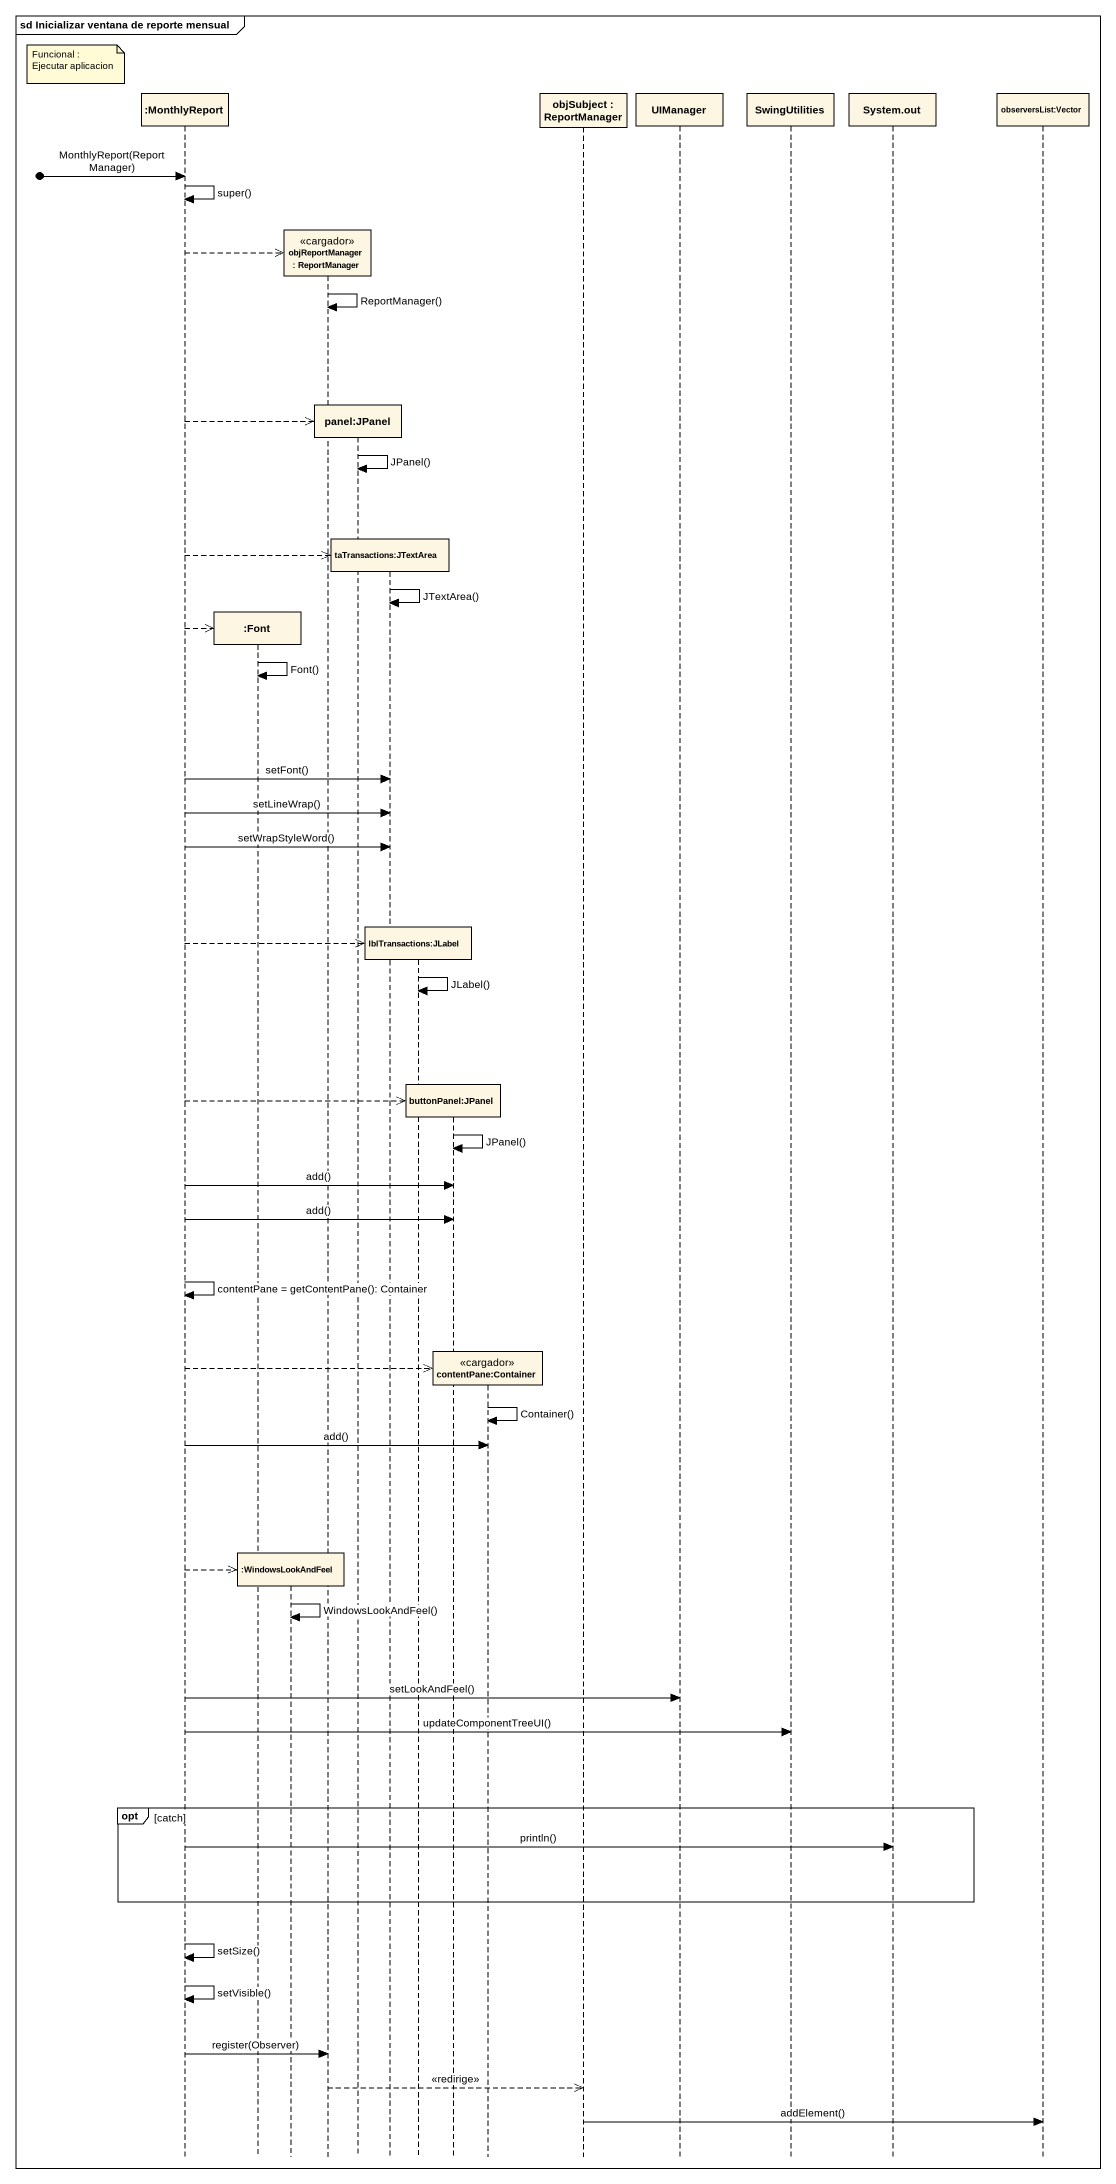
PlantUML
@startuml
mainframe sd Inicializar ventana de reporte mensual
hide footbox
participant ":MonthlyReport" as MonthlyReport
participant ":Font" as Font
participant ":WindowsLookAndFeel" as WindowsLookAndFeel
participant "objReportManager : ReportManager" as objReportManager <<cargador>>
participant "panel:JPanel" as panel_JPanel
participant "taTransactions:JTextArea" as taTransactions_JTextArea
participant "lblTransactions:JLabel" as lblTransactions_JLabel
participant "buttonPanel:JPanel" as buttonPanel_JPanel
participant "contentPane:Container" as contentPane_Container <<cargador>>
participant "objSubject : ReportManager" as objSubject
participant UIManager
participant SwingUtilities
participant "System.out" as System_out
participant "observersList:Vector" as observersList_Vector

note left of MonthlyReport : Funcional : Ejecutar aplicacion
[o-> MonthlyReport : MonthlyReport(ReportManager)
MonthlyReport -> MonthlyReport : super()
MonthlyReport -->> objReportManager **
objReportManager -> objReportManager : ReportManager()
MonthlyReport -->> panel_JPanel **
panel_JPanel -> panel_JPanel : JPanel()
MonthlyReport -->> taTransactions_JTextArea **
taTransactions_JTextArea -> taTransactions_JTextArea : JTextArea()
MonthlyReport -->> Font **
Font -> Font : Font()
MonthlyReport -> taTransactions_JTextArea : setFont()
MonthlyReport -> taTransactions_JTextArea : setLineWrap()
MonthlyReport -> taTransactions_JTextArea : setWrapStyleWord()
MonthlyReport -->> lblTransactions_JLabel **
lblTransactions_JLabel -> lblTransactions_JLabel : JLabel()
MonthlyReport -->> buttonPanel_JPanel **
buttonPanel_JPanel -> buttonPanel_JPanel : JPanel()
MonthlyReport -> buttonPanel_JPanel : add()
MonthlyReport -> buttonPanel_JPanel : add()
MonthlyReport -> MonthlyReport : contentPane = getContentPane(): Container
MonthlyReport -->> contentPane_Container **
contentPane_Container -> contentPane_Container : Container()
MonthlyReport -> contentPane_Container : add()
MonthlyReport -->> WindowsLookAndFeel **
WindowsLookAndFeel -> WindowsLookAndFeel : WindowsLookAndFeel()
MonthlyReport -> UIManager : setLookAndFeel()
MonthlyReport -> SwingUtilities : updateComponentTreeUI()
opt catch
  MonthlyReport -> System_out : println()
end
MonthlyReport -> MonthlyReport : setSize()
MonthlyReport -> MonthlyReport : setVisible()
MonthlyReport -> objReportManager : register(Observer)
objReportManager -->> objSubject : <<redirige>>
objSubject -> observersList_Vector : addElement()
@enduml
